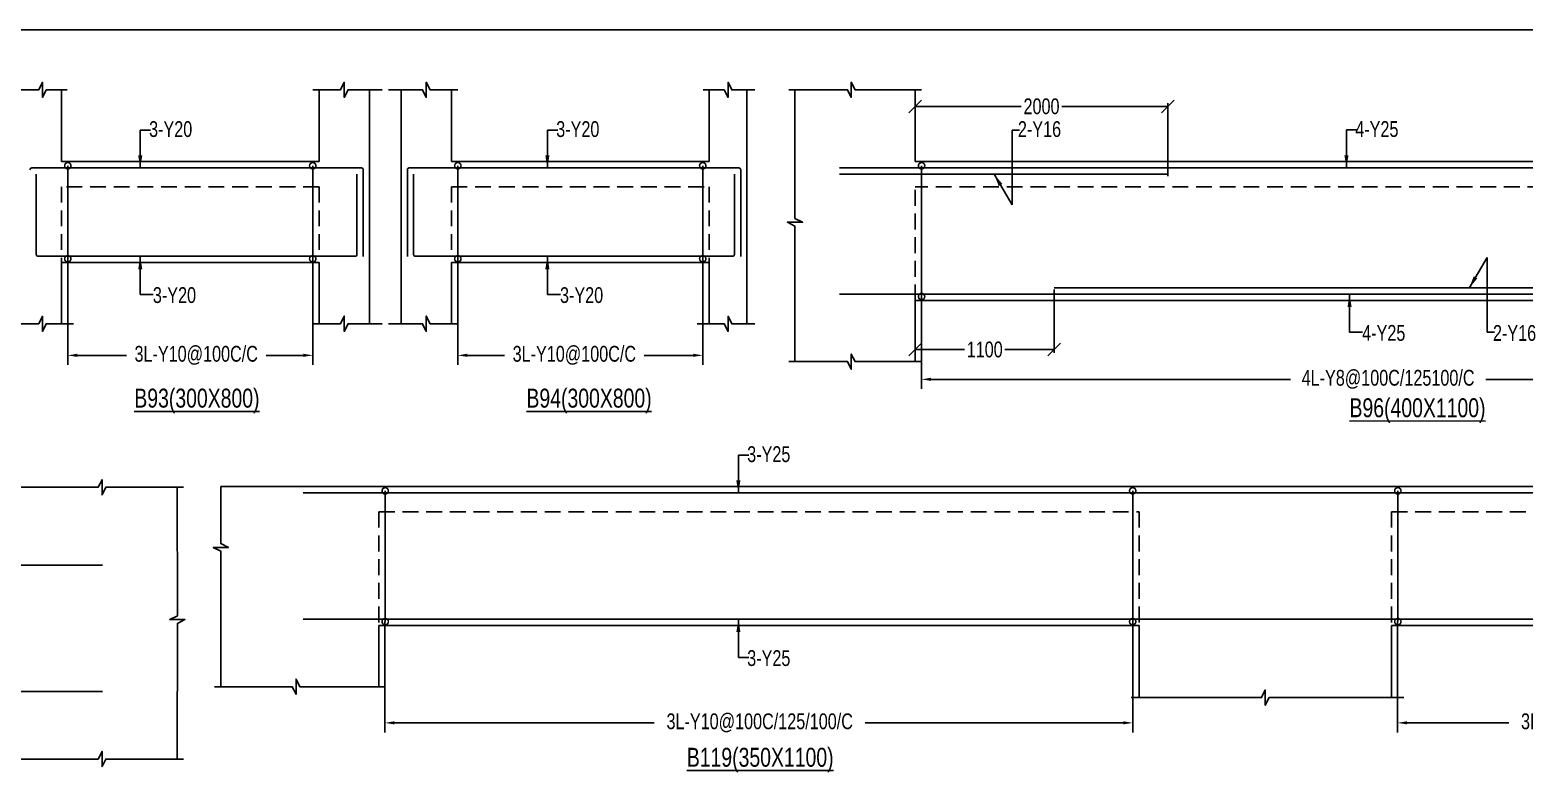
# Model space of a CAD drawing. Header units: millimetres. Extents: x 31347440 to 31744305, y -21457036 to -21063618.
# Drawn here: x 31660959 to 31672793, y -21165706 to -21159764 of the extents above; entities that cross this region are included whole.
import ezdxf

# ---------------------------------------------------------------- set-up
doc = ezdxf.new("R2010")
doc.units = ezdxf.units.MM
doc.header["$LTSCALE"] = 1000
doc.header["$MEASUREMENT"] = 0
doc.header["$PDMODE"] = 3
for name, pattern in [('CONTINOUS', [0]), ('CONTINU', [0]), ('HIDDEN', [0.375, 0.25, -0.125])]:
    doc.linetypes.add(name, pattern=pattern)
for name, color, linetype in [('-S-ARROW', 253, 'Continuous'), ('-S-MISC', 8, 'Continuous'), ('-S-STIRUP', 11, 'Continuous'), ('-STR-BEAM', 7, 'CONTINU'), ('-STR-COLUMN', 5, 'HIDDEN'), ('-STR-REINF', 3, 'Continuous'), ('-STR-RF-DIM', 8, 'CONTINOUS'), ('-STR-TEXT', 6, 'Continuous'), ('SEC TEXT', 9, 'Continuous'), ('SLAB LINE', 254, 'HIDDEN')]:
    doc.layers.add(name, color=color, linetype=linetype)
doc.styles.add('BEAM-LS', font='romans.shx', dxfattribs={"width": 0.8})
doc.styles.add('SOBHA', font='swisscl.ttf')
doc.styles.add('sobha.sed', font='swisscl.ttf')
doc.dimstyles.new('S-50', dxfattribs={"dimscale": 50, "dimtxt": 2.5, "dimasz": 2, "dimexe": 0.5, "dimexo": 0.25, "dimgap": 0.25, "dimtad": 0, "dimdec": 0, "dimrnd": 0.0005, "dimzin": 0, "dimdsep": 46, "dimtxsty": 'sobha.sed', "dimblk": 'OBLIQUE', "dimcen": 0.09, "dimclrd": 8, "dimclre": 8, "dimclrt": 6, "dimadec": 0, "dimazin": 0, "dimtfac": 1, "dimtdec": 0, "dimtofl": 0, "dimtmove": 2, "dimatfit": 3, "dimfxl": 0.18, "dimtolj": 1, "dimtzin": 0, "dimlwd": -1, "dimlwe": -1, "dimarcsym": 0})
doc.dimstyles.new('S-DIM50', dxfattribs={"dimscale": 50, "dimtxt": 2.5, "dimasz": 1.5, "dimexe": 1.5, "dimexo": 1, "dimgap": 0.5, "dimtad": 0, "dimdec": 0, "dimzin": 0, "dimdsep": 46, "dimtxsty": 'SOBHA', "dimcen": 0.09, "dimclrd": 256, "dimclre": 256, "dimclrt": 6, "dimadec": 5, "dimazin": 0, "dimtfac": 1, "dimtdec": 0, "dimtofl": 0, "dimtmove": 0, "dimatfit": 3, "dimfxl": 0.18, "dimtolj": 1, "dimtzin": 0, "dimlwd": -1, "dimlwe": -1, "dimarcsym": 0})
doc.dimstyles.new('STIRUP', dxfattribs={"dimscale": 50, "dimtxt": 2.5, "dimasz": 2.2, "dimexe": 0, "dimexo": 0, "dimgap": 0.5, "dimtad": 0, "dimdec": 0, "dimzin": 0, "dimdsep": 46, "dimtxsty": 'BEAM-LS', "dimblk": 'DOTSMALL', "dimcen": 0.09, "dimclrd": 256, "dimclre": 256, "dimclrt": 256, "dimadec": 5, "dimazin": 0, "dimtfac": 1, "dimtdec": 0, "dimtofl": 0, "dimtmove": 0, "dimatfit": 3, "dimldrblk": 'DOTSMALL', "dimfxl": 0, "dimfxlon": 1, "dimtolj": 1, "dimtzin": 0, "dimlwd": -1, "dimlwe": -1, "dimarcsym": 0})

# ---------------------------------------------------------------- blocks, each defined once
blk = doc.blocks.new('*D125')
at = {"layer": '-STR-RF-DIM', "transparency": 16777216}
for p, q in [((31661259, -21161520), (31661259, -21162417)), ((31663199, -21161577), (31663199, -21162417)), ((31661334, -21162342), (31661723, -21162342)), ((31663124, -21162342), (31662830, -21162342))]:
    blk.add_line(p, q, dxfattribs=at)
for points in [[(31661334, -21162329), (31661334, -21162354), (31661259, -21162342)], [(31663124, -21162329), (31663124, -21162354), (31663199, -21162342)]]:
    blk.add_solid(points, dxfattribs=at)
at = {"layer": 'Defpoints', "color": 0, "transparency": 16777216}
for p in [(31661259, -21161520, 178587), (31663199, -21161577, 178587), (31663199, -21162342)]:
    blk.add_point(p, dxfattribs=at)
at = {"layer": '-STR-RF-DIM', "color": 6, "transparency": 16777216, "insert": (31662276, -21162342), "char_height": 125, "attachment_point": 5, "style": 'SOBHA'}
blk.add_mtext('\\A1;3L-Y10@100C/C', dxfattribs=at)
blk = doc.blocks.new('_DotSmall')
at = {"color": 0, "linetype": 'ByBlock', "const_width": 0.5}
blk.add_lwpolyline([(-0.0625, 0, 1), (0.0625, 0, 1)], format="xyb", close=True, dxfattribs=at)
blk = doc.blocks.new('*D126')
at = {"layer": '-S-STIRUP', "ltscale": 100, "transparency": 16777216}
blk.add_line((31661259, -21161577), (31661259, -21160840), dxfattribs=at)
at = {"layer": 'Defpoints', "color": 0, "linetype": 'CONTINU', "ltscale": 100, "transparency": 16777216}
for p in [(31661259, -21160840), (31661259, -21160840), (31661259, -21161577)]:
    blk.add_point(p, dxfattribs=at)
at = {"layer": '-S-STIRUP', "linetype": 'CONTINU', "ltscale": 100, "transparency": 16777216, "xscale": 100, "yscale": 100, "zscale": 100}
for p, rotation in [((31661259, -21160840), 90), ((31661259, -21161577), 270)]:
    blk.add_blockref('_DotSmall', p, dxfattribs=dict(at, rotation=rotation))
blk = doc.blocks.new('_OBLIQUE')
at = {"color": 0, "linetype": 'ByBlock'}
blk.add_line((-0.5, -0.5), (0.5, 0.5), dxfattribs=at)
blk = doc.blocks.new('*D127')
at = {"layer": '-S-STIRUP', "ltscale": 100, "transparency": 16777216}
blk.add_line((31663199, -21161577), (31663199, -21160840), dxfattribs=at)
at = {"layer": 'Defpoints', "color": 0, "linetype": 'CONTINU', "ltscale": 100, "transparency": 16777216}
for p in [(31663199, -21160840), (31663199, -21160840), (31663199, -21161577)]:
    blk.add_point(p, dxfattribs=at)
at = {"layer": '-S-STIRUP', "linetype": 'CONTINU', "ltscale": 100, "transparency": 16777216, "xscale": 100, "yscale": 100, "zscale": 100}
for p, rotation in [((31663199, -21160840), 90), ((31663199, -21161577), 270)]:
    blk.add_blockref('_DotSmall', p, dxfattribs=dict(at, rotation=rotation))
blk = doc.blocks.new('*D137')
at = {"layer": '-STR-RF-DIM', "transparency": 16777216}
for p, q in [((31666288, -21161520), (31666288, -21162417)), ((31664348, -21161577), (31664348, -21162417)), ((31664423, -21162342), (31664717, -21162342)), ((31666213, -21162342), (31665824, -21162342))]:
    blk.add_line(p, q, dxfattribs=at)
for points in [[(31664423, -21162329), (31664423, -21162354), (31664348, -21162342)], [(31666213, -21162329), (31666213, -21162354), (31666288, -21162342)]]:
    blk.add_solid(points, dxfattribs=at)
at = {"layer": 'Defpoints', "color": 0, "transparency": 16777216}
for p in [(31666288, -21161520, 178587), (31664348, -21161577, 178587), (31664348, -21162342)]:
    blk.add_point(p, dxfattribs=at)
at = {"layer": '-STR-RF-DIM', "color": 6, "transparency": 16777216, "insert": (31665271, -21162342), "char_height": 125, "attachment_point": 5, "style": 'SOBHA'}
blk.add_mtext('\\A1;3L-Y10@100C/C', dxfattribs=at)
blk = doc.blocks.new('*D138')
at = {"layer": '-S-STIRUP', "ltscale": 100, "transparency": 16777216}
blk.add_line((31666288, -21161577), (31666288, -21160840), dxfattribs=at)
at = {"layer": 'Defpoints', "color": 0, "linetype": 'CONTINU', "ltscale": 100, "transparency": 16777216}
for p in [(31666288, -21160840), (31666288, -21160840), (31666288, -21161577)]:
    blk.add_point(p, dxfattribs=at)
at = {"layer": '-S-STIRUP', "linetype": 'CONTINU', "ltscale": 100, "transparency": 16777216, "xscale": 100, "yscale": 100, "zscale": 100}
for p, rotation in [((31666288, -21160840), 90), ((31666288, -21161577), 270)]:
    blk.add_blockref('_DotSmall', p, dxfattribs=dict(at, rotation=rotation))
blk = doc.blocks.new('*D139')
at = {"layer": '-S-STIRUP', "ltscale": 100, "transparency": 16777216}
blk.add_line((31664348, -21161577), (31664348, -21160840), dxfattribs=at)
at = {"layer": 'Defpoints', "color": 0, "linetype": 'CONTINU', "ltscale": 100, "transparency": 16777216}
for p in [(31664348, -21160840), (31664348, -21160840), (31664348, -21161577)]:
    blk.add_point(p, dxfattribs=at)
at = {"layer": '-S-STIRUP', "linetype": 'CONTINU', "ltscale": 100, "transparency": 16777216, "xscale": 100, "yscale": 100, "zscale": 100}
for p, rotation in [((31664348, -21160840), 90), ((31664348, -21161577), 270)]:
    blk.add_blockref('_DotSmall', p, dxfattribs=dict(at, rotation=rotation))
blk = doc.blocks.new('*D141')
at = {"layer": '-S-STIRUP', "ltscale": 100, "transparency": 16777216}
blk.add_line((31668021, -21161876), (31668021, -21160840), dxfattribs=at)
at = {"layer": 'Defpoints', "color": 0, "linetype": 'CONTINU', "ltscale": 100, "transparency": 16777216}
for p in [(31668021, -21160840), (31668021, -21160840), (31668021, -21161876, 0)]:
    blk.add_point(p, dxfattribs=at)
at = {"layer": '-S-STIRUP', "linetype": 'CONTINU', "ltscale": 100, "transparency": 16777216, "xscale": 100, "yscale": 100, "zscale": 100}
for p, rotation in [((31668021, -21160840), 90), ((31668021, -21161876), 270)]:
    blk.add_blockref('_DotSmall', p, dxfattribs=dict(at, rotation=rotation))
blk = doc.blocks.new('*D142')
at = {"layer": '-STR-RF-DIM', "transparency": 16777216}
for p, q in [((31668021, -21161876), (31668021, -21162607)), ((31675521, -21161876), (31675521, -21162607)), ((31668096, -21162532), (31670942, -21162532)), ((31675446, -21162532), (31672490, -21162532))]:
    blk.add_line(p, q, dxfattribs=at)
for points in [[(31668096, -21162519), (31668096, -21162544), (31668021, -21162532)], [(31675446, -21162519), (31675446, -21162544), (31675521, -21162532)]]:
    blk.add_solid(points, dxfattribs=at)
at = {"layer": 'Defpoints', "color": 0, "transparency": 16777216}
for p in [(31668021, -21161876, 178587), (31675521, -21161876, 178587), (31668021, -21162532)]:
    blk.add_point(p, dxfattribs=at)
at = {"layer": '-STR-RF-DIM', "color": 6, "transparency": 16777216, "insert": (31671716, -21162532), "char_height": 125, "attachment_point": 5, "style": 'SOBHA'}
blk.add_mtext('\\A1;4L-Y8@100C/125100/C', dxfattribs=at)
blk = doc.blocks.new('*D164')
at = {"layer": '-S-STIRUP', "ltscale": 100, "transparency": 16777216}
blk.add_line((31663773, -21164451), (31663773, -21163415), dxfattribs=at)
at = {"layer": 'Defpoints', "color": 0, "linetype": 'CONTINU', "ltscale": 100, "transparency": 16777216}
for p in [(31663773, -21163415), (31663773, -21163415), (31663773, -21164451)]:
    blk.add_point(p, dxfattribs=at)
at = {"layer": '-S-STIRUP', "linetype": 'CONTINU', "ltscale": 100, "transparency": 16777216, "xscale": 100, "yscale": 100, "zscale": 100}
for p, rotation in [((31663773, -21163415), 90), ((31663773, -21164451), 270)]:
    blk.add_blockref('_DotSmall', p, dxfattribs=dict(at, rotation=rotation))
blk = doc.blocks.new('*D167')
at = {"layer": '-S-STIRUP', "ltscale": 100, "transparency": 16777216}
blk.add_line((31671793, -21164451), (31671793, -21163415), dxfattribs=at)
at = {"layer": 'Defpoints', "color": 0, "linetype": 'CONTINU', "ltscale": 100, "transparency": 16777216}
for p in [(31671793, -21163415), (31671793, -21163415), (31671793, -21164451)]:
    blk.add_point(p, dxfattribs=at)
at = {"layer": '-S-STIRUP', "linetype": 'CONTINU', "ltscale": 100, "transparency": 16777216, "xscale": 100, "yscale": 100, "zscale": 100}
for p, rotation in [((31671793, -21163415), 90), ((31671793, -21164451), 270)]:
    blk.add_blockref('_DotSmall', p, dxfattribs=dict(at, rotation=rotation))
blk = doc.blocks.new('*D168')
at = {"layer": '-S-STIRUP', "ltscale": 100, "transparency": 16777216}
blk.add_line((31669693, -21164451), (31669693, -21163415), dxfattribs=at)
at = {"layer": 'Defpoints', "color": 0, "linetype": 'CONTINU', "ltscale": 100, "transparency": 16777216}
for p in [(31669693, -21163415), (31669693, -21163415), (31669693, -21164451)]:
    blk.add_point(p, dxfattribs=at)
at = {"layer": '-S-STIRUP', "linetype": 'CONTINU', "ltscale": 100, "transparency": 16777216, "xscale": 100, "yscale": 100, "zscale": 100}
for p, rotation in [((31669693, -21163415), 90), ((31669693, -21164451), 270)]:
    blk.add_blockref('_DotSmall', p, dxfattribs=dict(at, rotation=rotation))
blk = doc.blocks.new('*D169')
at = {"layer": '-STR-RF-DIM', "transparency": 16777216}
for p, q in [((31671791, -21164451), (31671791, -21165328)), ((31675267, -21164451), (31675267, -21165328)), ((31671866, -21165253), (31672671, -21165253)), ((31675192, -21165253), (31674344, -21165253))]:
    blk.add_line(p, q, dxfattribs=at)
for points in [[(31671866, -21165240), (31671866, -21165265), (31671791, -21165253)], [(31675192, -21165240), (31675192, -21165265), (31675267, -21165253)]]:
    blk.add_solid(points, dxfattribs=at)
at = {"layer": 'Defpoints', "color": 0, "transparency": 16777216}
for p in [(31671791, -21164451, 0), (31675267, -21164451, 0), (31675267, -21165253)]:
    blk.add_point(p, dxfattribs=at)
at = {"layer": '-STR-RF-DIM', "color": 6, "transparency": 16777216, "insert": (31673507, -21165253), "char_height": 125, "attachment_point": 5, "style": 'SOBHA'}
blk.add_mtext('\\A1;3L-Y10@100C/150/100/C', dxfattribs=at)
blk = doc.blocks.new('*D166')
at = {"layer": '-STR-RF-DIM', "transparency": 16777216}
for p, q in [((31663771, -21164451), (31663771, -21165328)), ((31669693, -21164451), (31669693, -21165328)), ((31663846, -21165253), (31665903, -21165253)), ((31669618, -21165253), (31667575, -21165253))]:
    blk.add_line(p, q, dxfattribs=at)
for points in [[(31663846, -21165240), (31663846, -21165265), (31663771, -21165253)], [(31669618, -21165240), (31669618, -21165265), (31669693, -21165253)]]:
    blk.add_solid(points, dxfattribs=at)
at = {"layer": 'Defpoints', "color": 0, "transparency": 16777216}
for p in [(31663771, -21164451, 0), (31669693, -21164451, 0), (31669693, -21165253)]:
    blk.add_point(p, dxfattribs=at)
at = {"layer": '-STR-RF-DIM', "color": 6, "transparency": 16777216, "insert": (31666739, -21165253), "char_height": 125, "attachment_point": 5, "style": 'SOBHA'}
blk.add_mtext('\\A1;3L-Y10@100C/125/100/C', dxfattribs=at)
blk = doc.blocks.new('*D334')
at = {"color": 8, "transparency": 16777216}
for p, q in [((31667971, -21160794), (31667971, -21160345)), ((31669971, -21160923), (31669971, -21160345)), ((31667971, -21160370), (31668810, -21160370)), ((31669971, -21160370), (31669132, -21160370))]:
    blk.add_line(p, q, dxfattribs=at)
at = {"layer": 'Defpoints', "color": 0, "transparency": 16777216}
for p in [(31667971, -21160370), (31667971, -21160807, 0), (31669971, -21160936, 0)]:
    blk.add_point(p, dxfattribs=at)
at = {"color": 8, "transparency": 16777216, "xscale": 100, "yscale": 100, "zscale": 100, "rotation": 180}
blk.add_blockref('_OBLIQUE', (31667971, -21160370), dxfattribs=at)
at = {"color": 8, "transparency": 16777216, "xscale": 100, "yscale": 100, "zscale": 100}
blk.add_blockref('_OBLIQUE', (31669971, -21160370), dxfattribs=at)
at = {"color": 6, "transparency": 16777216, "insert": (31668971, -21160370), "char_height": 125, "attachment_point": 5, "style": 'sobha.sed'}
blk.add_mtext('\\A1;2000', dxfattribs=at)
blk = doc.blocks.new('*D335')
at = {"color": 8, "transparency": 16777216}
for p, q in [((31669071, -21161819), (31669071, -21162321)), ((31667971, -21161922), (31667971, -21162321)), ((31667971, -21162296), (31668361, -21162296)), ((31669071, -21162296), (31668680, -21162296))]:
    blk.add_line(p, q, dxfattribs=at)
at = {"layer": 'Defpoints', "color": 0, "transparency": 16777216}
for p in [(31669071, -21161807, 0), (31667971, -21161909, 0), (31667971, -21162296)]:
    blk.add_point(p, dxfattribs=at)
at = {"color": 8, "transparency": 16777216, "xscale": 100, "yscale": 100, "zscale": 100, "rotation": 180}
blk.add_blockref('_OBLIQUE', (31667971, -21162296), dxfattribs=at)
at = {"color": 8, "transparency": 16777216, "xscale": 100, "yscale": 100, "zscale": 100}
blk.add_blockref('_OBLIQUE', (31669071, -21162296), dxfattribs=at)
at = {"color": 6, "transparency": 16777216, "insert": (31668521, -21162296), "char_height": 125, "attachment_point": 5, "style": 'sobha.sed'}
blk.add_mtext('\\A1;1100', dxfattribs=at)

msp = doc.modelspace()

# ---------------------------------------------------------------- linework, layer by layer
at = {"layer": '-S-MISC', "linetype": 'ByBlock', "ltscale": 1000, "elevation": 0}
for points in [[(31660846.2, -21160238.7), (31661028.9, -21160238.7), (31661058.8, -21160179), (31661058.8, -21160299.2), (31661088.7, -21160238.7), (31661254.7, -21160238.7)], [(31663199, -21160238.7), (31663419, -21160238.3), (31663448.9, -21160178.6), (31663448.9, -21160298.8), (31663478.7, -21160238.3), (31663748.8, -21160238.7)], [(31664348.1, -21160238.7), (31664128.1, -21160238.3), (31664098.2, -21160178.6), (31664098.2, -21160298.8), (31664068.4, -21160238.3), (31663798.3, -21160238.7)], [(31666700.9, -21160238.7), (31666518.2, -21160238.7), (31666488.3, -21160179), (31666488.3, -21160299.2), (31666458.4, -21160238.7), (31666292.4, -21160238.7)], [(31667018.4, -21162391.3), (31667017.7, -21161317.4), (31666958, -21161287.5), (31667078.2, -21161287.5), (31667017.7, -21161257.7), (31667018.2, -21160238.5)], [(31668020.8, -21160238.5), (31667494.3, -21160238.5), (31667464.4, -21160178.8), (31667464.4, -21160299), (31667434.6, -21160238.5), (31666968.4, -21160238.7)], [(31660846.2, -21162091.5), (31661028.9, -21162091.5), (31661058.8, -21162031.8), (31661058.8, -21162152), (31661088.6, -21162091.5), (31661304.6, -21162091.5)], [(31663199, -21162091.5), (31663419, -21162091.1), (31663448.9, -21162031.4), (31663448.9, -21162151.6), (31663478.7, -21162091.1), (31663748.8, -21162091.5)], [(31664348.1, -21162091.5), (31664128.1, -21162091.1), (31664098.2, -21162031.4), (31664098.2, -21162151.6), (31664068.4, -21162091.1), (31663798.3, -21162091.5)], [(31666700.9, -21162091.5), (31666518.2, -21162091.5), (31666488.3, -21162031.8), (31666488.3, -21162152), (31666458.5, -21162091.5), (31666242.4, -21162091.5)], [(31668019.3, -21162391.3), (31667494.3, -21162391.3), (31667464.4, -21162331.6), (31667464.4, -21162451.8), (31667434.6, -21162391.3), (31666968.4, -21162391.5)], [(31660823.9, -21163386.3), (31661500.4, -21163386.3), (31661530.3, -21163326.6), (31661530.3, -21163446.8), (31661560.1, -21163386.3), (31662176.3, -21163386.5)], [(31662126.3, -21165539.1), (31662127, -21164465.2), (31662186.7, -21164435.3), (31662066.5, -21164435.3), (31662127, -21164405.5), (31662126.5, -21163386.3)], [(31662471, -21164966.3), (31662470.3, -21163892.4), (31662410.6, -21163862.6), (31662530.8, -21163862.6), (31662470.3, -21163832.7), (31662470.5, -21163381.7)], [(31663771.9, -21164966.3), (31663096.9, -21164966.3), (31663067.1, -21164906.6), (31663067.1, -21165026.8), (31663037.2, -21164966.3), (31662421, -21164966.5)], [(31669680.9, -21165052.6), (31670713.6, -21165052.2), (31670743.4, -21164992.5), (31670743.4, -21165112.7), (31670773.3, -21165052.2), (31671839.3, -21165052.6)], [(31660825.4, -21165539.1), (31661500.4, -21165539.1), (31661530.3, -21165479.4), (31661530.3, -21165599.6), (31661560.1, -21165539.1), (31662176.3, -21165539.3)]]:
    msp.add_lwpolyline(points, dxfattribs=at)
at = {"layer": '-STR-BEAM'}
for p, q in [((31661208.8, -21160806.9, 0), (31663248.8, -21160806.9, 0)), ((31666338.3, -21160806.9, 0), (31664298.3, -21160806.9, 0)), ((31667970.8, -21160806.7, 0), (31675570.8, -21160806.7, 0)), ((31677317.4, -21163381.7, 0), (31662470.5, -21163381.7)), ((31669743.4, -21164481.7, 0), (31663723.4, -21164481.7, 0)), ((31675317.4, -21164481.7, 0), (31671743.4, -21164481.7, 0))]:
    msp.add_line(p, q, dxfattribs=at)
at = {"layer": '-STR-BEAM', "elevation": 0}
msp.add_lwpolyline([(31679606.4, -21188463.8), (31644306.4, -21188463.8), (31644306.4, -21159763.8), (31679606.4, -21159763.8)], close=True, dxfattribs=at)
for points in [[(31663249, -21161606.9), (31661208.8, -21161606.9)], [(31664298.1, -21161606.9), (31666338.3, -21161606.9)], [(31675570.8, -21161906.7), (31667970.8, -21161906.7)]]:
    msp.add_lwpolyline(points, dxfattribs=at)
at = {"layer": '-STR-COLUMN', "linetype": 'Continuous', "ltscale": 10}
for p, q in [((31661208.8, -21160806.9, 0), (31661208.8, -21160238.7, 0)), ((31663248.8, -21160806.9, 0), (31663248.8, -21160238.7, 0)), ((31663648.8, -21162091.5, 0), (31663648.8, -21160238.7, 0)), ((31663898.3, -21162091.5, 0), (31663898.3, -21160238.7, 0)), ((31664298.3, -21160806.9, 0), (31664298.3, -21160238.7, 0)), ((31666338.3, -21160806.9, 0), (31666338.3, -21160238.7, 0)), ((31666638.3, -21160238.7, 0), (31666638.3, -21162091.5, 0)), ((31667970.8, -21160806.7, 0), (31667970.8, -21160238.5, 0)), ((31661208.8, -21161606.9, 0), (31661208.8, -21162091.5, 0)), ((31663249, -21161606.9, 0), (31663249, -21162091.5, 0)), ((31664298.1, -21161606.9, 0), (31664298.1, -21162091.5, 0)), ((31666338.3, -21161606.9, 0), (31666338.3, -21162091.5, 0)), ((31667970.8, -21161906.7, 0), (31667970.8, -21162391.3, 0)), ((31663723.4, -21164481.7, 0), (31663723.4, -21164966.3, 0)), ((31669743.4, -21164481.7, 0), (31669743.4, -21165052.6, 0)), ((31671743.4, -21164481.7, 0), (31671743.4, -21165052.6, 0))]:
    msp.add_line(p, q, dxfattribs=at)
at = {"layer": '-STR-REINF', "ltscale": 10}
for p, q in [((31663583.9, -21160856.9, 0), (31660973.8, -21160856.9, 0)), ((31661008.8, -21160906.9, 0), (31661008.8, -21161541.9, 0)), ((31663548.9, -21160906.9, 0), (31663548.9, -21161541.9, 0)), ((31663598.9, -21160871.9, 0), (31663598.9, -21161557.6, 0)), ((31663948.2, -21160871.9, 0), (31663948.2, -21161557.6, 0)), ((31663963.2, -21160856.9, 0), (31666573.3, -21160856.9, 0)), ((31663998.2, -21160906.9, 0), (31663998.2, -21161541.9, 0)), ((31666538.3, -21160906.9, 0), (31666538.3, -21161541.9, 0)), ((31666588.3, -21160871.9, 0), (31666588.3, -21161557.6, 0)), ((31676231.1, -21160856.7, 0), (31667370.8, -21160856.7, 0)), ((31669970.8, -21160906.7, 0), (31667370.8, -21160906.7, 0)), ((31661023.8, -21161556.9, 0), (31663533.9, -21161556.9, 0)), ((31666523.3, -21161556.9, 0), (31664013.2, -21161556.9, 0)), ((31667370.8, -21161856.7, 0), (31676231.1, -21161856.7, 0)), ((31669070.8, -21161806.7, 0), (31674470.8, -21161806.7, 0)), ((31663123.4, -21163431.7, 0), (31675917.4, -21163431.7, 0)), ((31661534.2, -21164004.5, 0), (31652673.9, -21164004.5, 0)), ((31675917.4, -21164431.7, 0), (31663123.4, -21164431.7, 0)), ((31652673.9, -21165004.5, 0), (31661534.2, -21165004.5, 0))]:
    msp.add_line(p, q, dxfattribs=at)
for centre, start, end in [((31660973.8, -21160871.9, 0), 90, 180), ((31663583.9, -21160871.9, 0), 0, 90), ((31663963.2, -21160871.9, 0), 90, 180), ((31666573.3, -21160871.9, 0), 0, 90), ((31661023.8, -21161541.9, 0), 180, 270), ((31663533.9, -21161541.9, 0), 270, 0), ((31664013.2, -21161541.9, 0), 180, 270), ((31666523.3, -21161541.9, 0), 270, 0)]:
    msp.add_arc(centre, 15, start, end, dxfattribs=at)
at = {"layer": 'SLAB LINE', "color": 8, "linetype": 'HIDDEN', "ltscale": 0.5}
for p, q in [((31663248.8, -21161006.9, 0), (31661208.8, -21161006.9, 0)), ((31661208.8, -21161006.9, 0), (31661208.8, -21161606.9, 0)), ((31663248.8, -21161006.9, 0), (31663248.8, -21161556.9, 0)), ((31664298.3, -21161006.9, 0), (31666338.3, -21161006.9, 0)), ((31664298.3, -21161006.9, 0), (31664298.3, -21161556.9, 0)), ((31666338.3, -21161006.9, 0), (31666338.3, -21161606.9, 0)), ((31675570.7, -21161006.7, 0), (31667970.8, -21161006.7, 0)), ((31667970.8, -21161906.7, 0), (31667970.8, -21161006.7, 0)), ((31663723.4, -21163581.7, 0), (31669743.4, -21163581.7, 0)), ((31663723.4, -21163581.7, 0), (31663723.4, -21164481.7, 0)), ((31669743.4, -21163581.7, 0), (31669743.4, -21164481.7, 0)), ((31671743.4, -21163581.7, 0), (31675317.4, -21163581.7, 0)), ((31671743.4, -21163581.7, 0), (31671743.4, -21164481.7, 0))]:
    msp.add_line(p, q, dxfattribs=at)

# ---------------------------------------------------------------- texts
at = {"layer": '-STR-TEXT', "color": 6, "style": 'SOBHA'}
for s, p in [('3-Y20', (31661902.8, -21160612.1, 0)), ('3-Y20', (31665127.3, -21160612.1, 0)), ('2-Y16', (31668784.1, -21160612, 0)), ('4-Y25', (31671455.9, -21160611.8, 0)), ('3-Y20', (31661932.9, -21161926.9, 0)), ('3-Y20', (31665157.4, -21161926.9, 0)), ('4-Y25', (31671510.6, -21162226.7, 0)), ('2-Y16', (31672546.6, -21162227, 0)), ('3-Y25', (31666639.9, -21163186.9, 0)), ('3-Y25', (31666639.9, -21164802.2, 0))]:
    msp.add_text(s, height=125, dxfattribs=at).set_placement(p)
at = {"layer": 'SEC TEXT', "color": 4, "linetype": 'ByBlock', "style": 'sobha.sed'}
for s, rotation, p in [('%%UB93(300X800)', 359.98928, (31661785.9, -21162755.6, 0)), ('%%UB94(300X800)', 0.01072, (31664891.7, -21162755.8, 0)), ('%%UB96(400X1100)', 359.98928, (31671410.4, -21162831.8, 0)), ('%%UB119(350X1100)', 0.01072, (31666161.6, -21165600.4, 0))]:
    msp.add_text(s, height=150, rotation=rotation, dxfattribs=at).set_placement(p)

# ---------------------------------------------------------------- dimensions: what is measured, and where the dimension line sits
at = {"layer": '-S-STIRUP', "linetype": 'CONTINU', "ltscale": 100}
for base, p1, p2, picture, middle in [((31661258.7, -21160839.9, 178586.6), (31661258.7, -21161576.6, 178586.6), (31661258.7, -21160839.9, 178586.6), '*D126', (31661258.7, -21161208.3, 178586.6)), ((31663199, -21160839.9, 178586.6), (31663199, -21161576.6, 178586.6), (31663199, -21160839.9, 178586.6), '*D127', (31663199, -21161208.3, 178586.6)), ((31664348.1, -21160839.9, 178586.6), (31664348.1, -21161576.6, 178586.6), (31664348.1, -21160839.9, 178586.6), '*D139', (31664348.1, -21161208.3, 178586.6)), ((31666288.4, -21160839.9, 178586.6), (31666288.4, -21161576.6, 178586.6), (31666288.4, -21160839.9, 178586.6), '*D138', (31666288.4, -21161208.3, 178586.6)), ((31668020.8, -21160839.7, 178586.6), (31668020.8, -21161876.4, 178586.6), (31668020.8, -21160839.7, 178586.6), '*D141', (31668020.8, -21161358, 178586.6)), ((31663773.4, -21163414.7, 0), (31663773.4, -21164451.4, 0), (31663773.4, -21163414.7, 0), '*D164', (31663773.4, -21163933.1, 0)), ((31669693.4, -21163414.7, 0), (31669693.4, -21164451.4, 0), (31669693.4, -21163414.7, 0), '*D168', (31669693.4, -21163933.1, 0)), ((31671793.4, -21163414.7, 0), (31671793.4, -21164451.4, 0), (31671793.4, -21163414.7, 0), '*D167', (31671793.4, -21163933.1, 0))]:
    dim = msp.add_linear_dim(base=base, p1=p1, p2=p2, angle=90, text=' ', dimstyle='STIRUP', override={"dimasz": 2}, dxfattribs=at)
    dim.commit()
    dim.dimension.update_dxf_attribs({"geometry": picture, "text_midpoint": middle})
at = {"layer": '-STR-RF-DIM'}
for base, p1, p2, text, picture, middle in [((31663199, -21162341.5, 0), (31661258.7, -21161519.7, 178586.6), (31663199, -21161576.6, 178586.6), '3L-Y10@100C/C', '*D125', (31662276.3, -21162341.5, 0)), ((31669693.4, -21165252.7, 0), (31663771.4, -21164451.4, 0), (31669693.4, -21164451.4, 0), '3L-Y10@100C/125/100/C', '*D166', (31666739, -21165252.7, 0)), ((31675267.4, -21165252.7, 0), (31671791.4, -21164451.4, 0), (31675267.4, -21164451.4, 0), '3L-Y10@100C/150/100/C', '*D169', (31673507.4, -21165252.7, 0))]:
    dim = msp.add_linear_dim(base=base, p1=p1, p2=p2, text=text, dimstyle='S-DIM50', override={"dimscale": 1, "dimtxt": 125, "dimasz": 75, "dimexe": 75, "dimexo": 0, "dimgap": 25, "dimsah": 1, "dimcen": 4.5, "dimfxl": 75}, dxfattribs=at)
    dim.commit()
    dim.dimension.update_dxf_attribs({"geometry": picture, "text_midpoint": middle, "dimtype": 160})
for base, p1, p2, text, picture, middle in [((31664348.1, -21162341.5, 0), (31666288.4, -21161519.7, 178586.6), (31664348.1, -21161576.6, 178586.6), '3L-Y10@100C/C', '*D137', (31665270.8, -21162341.5, 0)), ((31668020.8, -21162531.6, 0), (31675520.8, -21161876.4, 178586.6), (31668020.8, -21161876.4, 178586.6), '4L-Y8@100C/125100/C', '*D142', (31671715.9, -21162531.6, 0))]:
    dim = msp.add_linear_dim(base=base, p1=p1, p2=p2, angle=180, text=text, dimstyle='S-DIM50', override={"dimscale": 1, "dimtxt": 125, "dimasz": 75, "dimexe": 75, "dimexo": 0, "dimgap": 25, "dimsah": 1, "dimcen": 4.5, "dimfxl": 75}, dxfattribs=at)
    dim.commit()
    dim.dimension.update_dxf_attribs({"geometry": picture, "text_midpoint": middle, "dimtype": 160})
at = {"color": 1}
for base, p1, p2, picture, middle in [((31667970.8, -21160369.7, 0), (31669970.8, -21160935.7, 0), (31667970.8, -21160806.7, 0), '*D334', (31668970.8, -21160369.7, 0)), ((31667970.8, -21162296.4, 0), (31669070.8, -21161806.7, 0), (31667970.8, -21161909.4, 0), '*D335', (31668520.8, -21162296.4, 0))]:
    dim = msp.add_linear_dim(base=base, p1=p1, p2=p2, angle=180, dimstyle='S-50', override={"dimclrd": 8}, dxfattribs=at)
    dim.commit()
    dim.dimension.update_dxf_attribs({"geometry": picture, "text_midpoint": middle})

# ---------------------------------------------------------------- leaders
at = {"layer": '-S-ARROW'}
for points, override in [([(31661832.9, -21160856.9, 0), (31661832.9, -21160556.9, 0), (31661915.3, -21160556.9, 0)], {"dimasz": 2, "dimgap": 0.1, "dimtad": 0}), ([(31665057.3, -21160856.9, 0), (31665057.3, -21160556.9, 0), (31665139.7, -21160556.9, 0)], {"dimasz": 2, "dimgap": 0.1, "dimtad": 0}), ([(31668595.3, -21160906.2, 0), (31668737.5, -21161148.4, 0), (31668737.5, -21160556.9, 0), (31668796.9, -21160556.9, 0)], {"dimgap": 0.1}), ([(31671386, -21160856.7, 0), (31671386, -21160556.7, 0), (31671468.4, -21160556.7, 0)], {"dimasz": 2, "dimgap": 0.1, "dimtad": 0}), ([(31661832.9, -21161559.6, 0), (31661832.9, -21161859.6, 0), (31661936.3, -21161859.6, 0)], {"dimasz": 2, "dimgap": 0.1, "dimtad": 0}), ([(31665057.3, -21161559.6, 0), (31665057.3, -21161859.6, 0), (31665160.8, -21161859.6, 0)], {"dimasz": 2, "dimgap": 0.1, "dimtad": 0}), ([(31672357.8, -21161809.9, 0), (31672500, -21161567.7, 0), (31672500, -21162159.2, 0), (31672559.4, -21162159.2, 0)], {"dimgap": 0.1}), ([(31671410.6, -21161859.4, 0), (31671410.6, -21162159.4, 0), (31671514, -21162159.4, 0)], {"dimasz": 2, "dimgap": 0.1, "dimtad": 0}), ([(31666570, -21163431.7, 0), (31666570, -21163131.7, 0), (31666652.4, -21163131.7, 0)], {"dimasz": 2, "dimgap": 0.1, "dimtad": 0}), ([(31666570, -21164434.4, 0), (31666570, -21164734.4, 0), (31666652.4, -21164734.4, 0)], {"dimasz": 2, "dimgap": 0.1, "dimtad": 0})]:
    msp.add_leader(points, dimstyle='S-50', override=override, dxfattribs=at)

doc.saveas('drawing.dxf')
